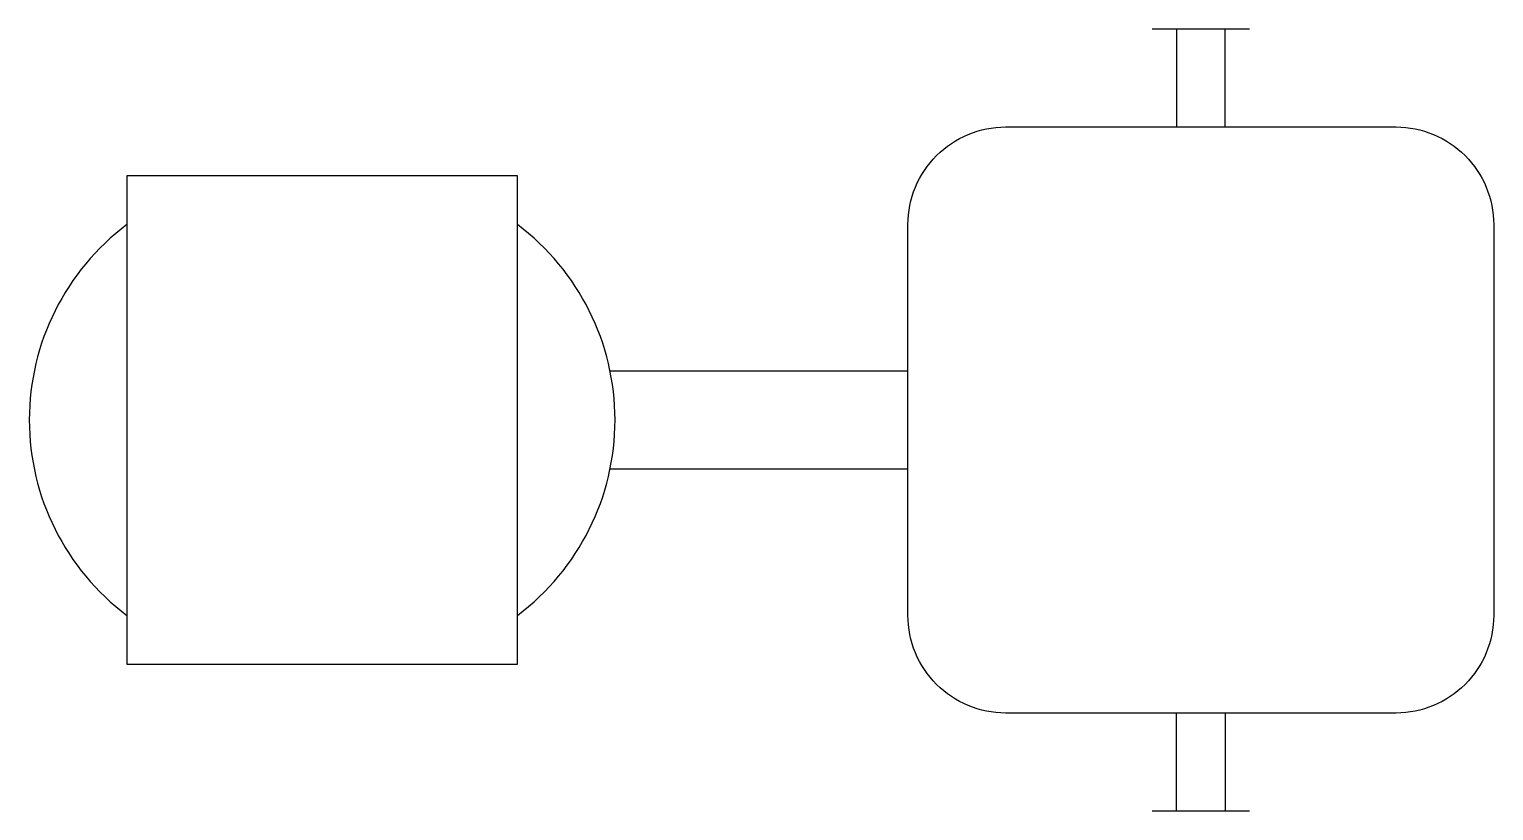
# Model space of a CAD drawing. Header units: millimetres. Extents: x -10094.861 to -10093.924, y 58.793 to 59.293.
import ezdxf

# ---------------------------------------------------------------- set-up
doc = ezdxf.new("R2010")
doc.units = ezdxf.units.MM
doc.header["$LTSCALE"] = 10
doc.layers.add('Tub_equipamentos', color=3, linetype='Continuous')

msp = doc.modelspace()

# ---------------------------------------------------------------- linework, layer by layer
at = {"layer": 'Tub_equipamentos'}
for points in [[(-10094.08022, 59.29255), (-10094.14272, 59.29255)], [(-10094.12709, 59.29255), (-10094.12709, 59.23005)], [(-10094.09584, 59.23005), (-10094.09584, 59.29255)], [(-10094.54897, 58.8863), (-10094.54897, 59.1988), (-10094.79897, 59.1988), (-10094.79897, 58.8863)], [(-10094.29897, 59.0738), (-10094.48962, 59.0738)], [(-10094.48962, 59.0113), (-10094.29897, 59.0113)], [(-10094.79897, 58.8863), (-10094.54897, 58.8863)], [(-10094.12709, 58.79255), (-10094.12709, 58.85505)], [(-10094.09584, 58.85505), (-10094.09584, 58.79255)], [(-10094.14272, 58.79255), (-10094.08022, 58.79255)]]:
    msp.add_lwpolyline(points, dxfattribs=at)
msp.add_lwpolyline([(-10094.29897, 58.91755), (-10094.29897, 59.16755, -0.414214), (-10094.23647, 59.23005), (-10093.98647, 59.23005, -0.414214), (-10093.92397, 59.16755), (-10093.92397, 58.91755, -0.414214), (-10093.98647, 58.85505), (-10094.23647, 58.85505, -0.414214)], format="xyb", close=True, dxfattribs=at)
for centre, start, end in [((-10094.70522, 59.04255), 126.8699, 233.1301), ((-10094.64272, 59.04255), 306.8699, 53.1301)]:
    msp.add_arc(centre, 0.15625, start, end, dxfattribs=at)

doc.saveas('drawing.dxf')
